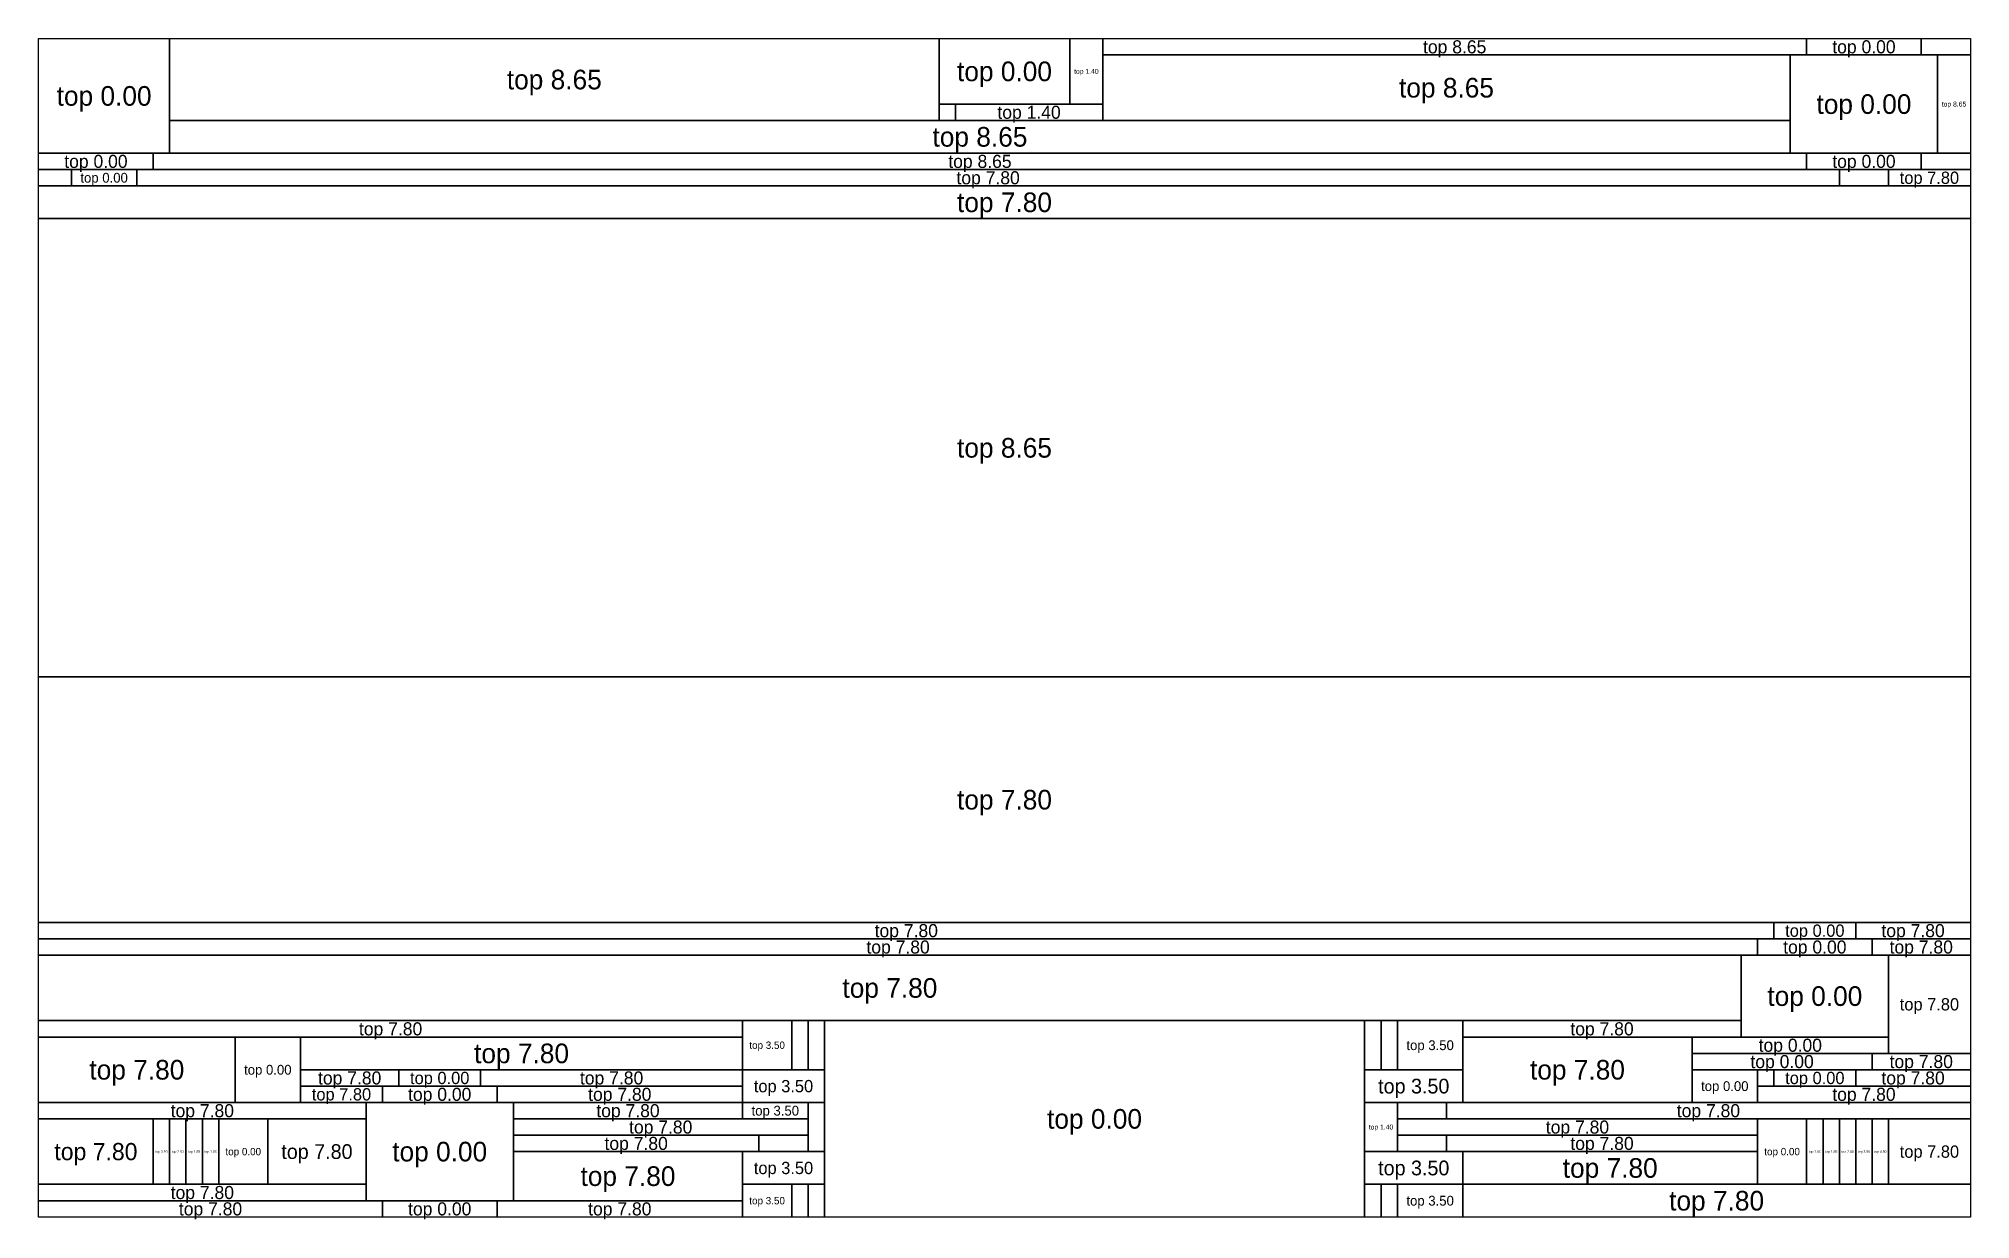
# Model space of a CAD drawing. Header units: millimetres. Extents: x -65 to 53, y -6 to 67.
import ezdxf
from ezdxf.enums import TextEntityAlignment as Align

# ---------------------------------------------------------------- set-up
doc = ezdxf.new("R2010")
doc.units = ezdxf.units.MM

msp = doc.modelspace()

# ---------------------------------------------------------------- linework, layer by layer
for points in [[(-64.775, 66.55), (-56.775, 66.55), (-56.775, 59.55), (-64.775, 59.55)], [(-56.775, 66.55), (-9.775, 66.55), (-9.775, 61.55), (-56.775, 61.55)], [(-9.775, 66.55), (-1.775, 66.55), (-1.775, 62.55), (-9.775, 62.55)], [(-1.775, 66.55), (0.225, 66.55), (0.225, 62.55), (-1.775, 62.55)], [(0.225, 66.55), (43.225, 66.55), (43.225, 65.55), (0.225, 65.55)], [(43.225, 66.55), (50.225, 66.55), (50.225, 65.55), (43.225, 65.55)], [(50.225, 66.55), (53.225, 66.55), (53.225, 65.55), (50.225, 65.55)], [(0.225, 65.55), (42.225, 65.55), (42.225, 61.55), (0.225, 61.55)], [(42.225, 65.55), (51.225, 65.55), (51.225, 59.55), (42.225, 59.55)], [(51.225, 65.55), (53.225, 65.55), (53.225, 59.55), (51.225, 59.55)], [(-9.775, 62.55), (-8.775, 62.55), (-8.775, 61.55), (-9.775, 61.55)], [(-8.775, 62.55), (0.225, 62.55), (0.225, 61.55), (-8.775, 61.55)], [(-56.775, 61.55), (42.225, 61.55), (42.225, 59.55), (-56.775, 59.55)], [(-64.775, 59.55), (-57.775, 59.55), (-57.775, 58.55), (-64.775, 58.55)], [(-57.775, 59.55), (43.225, 59.55), (43.225, 58.55), (-57.775, 58.55)], [(43.225, 59.55), (50.225, 59.55), (50.225, 58.55), (43.225, 58.55)], [(50.225, 59.55), (53.225, 59.55), (53.225, 58.55), (50.225, 58.55)], [(-64.775, 58.55), (-62.775, 58.55), (-62.775, 57.55), (-64.775, 57.55)], [(-62.775, 58.55), (-58.775, 58.55), (-58.775, 57.55), (-62.775, 57.55)], [(-58.775, 58.55), (45.225, 58.55), (45.225, 57.55), (-58.775, 57.55)], [(45.225, 58.55), (48.225, 58.55), (48.225, 57.55), (45.225, 57.55)], [(48.225, 58.55), (53.225, 58.55), (53.225, 57.55), (48.225, 57.55)], [(-64.775, 57.55), (53.225, 57.55), (53.225, 55.55), (-64.775, 55.55)], [(-64.775, 55.55), (53.225, 55.55), (53.225, 27.55), (-64.775, 27.55)], [(-64.775, 27.55), (53.225, 27.55), (53.225, 12.55), (-64.775, 12.55)], [(-64.775, 12.55), (41.225, 12.55), (41.225, 11.55), (-64.775, 11.55)], [(41.225, 12.55), (46.225, 12.55), (46.225, 11.55), (41.225, 11.55)], [(46.225, 12.55), (53.225, 12.55), (53.225, 11.55), (46.225, 11.55)], [(-64.775, 11.55), (40.225, 11.55), (40.225, 10.55), (-64.775, 10.55)], [(40.225, 11.55), (47.225, 11.55), (47.225, 10.55), (40.225, 10.55)], [(47.225, 11.55), (53.225, 11.55), (53.225, 10.55), (47.225, 10.55)], [(-64.775, 10.55), (39.225, 10.55), (39.225, 6.55), (-64.775, 6.55)], [(39.225, 10.55), (48.225, 10.55), (48.225, 5.55), (39.225, 5.55)], [(48.225, 10.55), (53.225, 10.55), (53.225, 4.55), (48.225, 4.55)], [(-64.775, 6.55), (-21.775, 6.55), (-21.775, 5.55), (-64.775, 5.55)], [(-21.775, 6.55), (-18.775, 6.55), (-18.775, 3.55), (-21.775, 3.55)], [(-18.775, 6.55), (-17.775, 6.55), (-17.775, 3.55), (-18.775, 3.55)], [(-17.775, 6.55), (-16.775, 6.55), (-16.775, 3.55), (-17.775, 3.55)], [(-16.775, 6.55), (16.225, 6.55), (16.225, -5.45), (-16.775, -5.45)], [(16.225, 6.55), (17.225, 6.55), (17.225, 3.55), (16.225, 3.55)], [(17.225, 6.55), (18.225, 6.55), (18.225, 3.55), (17.225, 3.55)], [(18.225, 6.55), (22.225, 6.55), (22.225, 3.55), (18.225, 3.55)], [(22.225, 6.55), (39.225, 6.55), (39.225, 5.55), (22.225, 5.55)], [(-64.775, 5.55), (-52.775, 5.55), (-52.775, 1.55), (-64.775, 1.55)], [(-52.775, 5.55), (-48.775, 5.55), (-48.775, 1.55), (-52.775, 1.55)], [(-48.775, 5.55), (-21.775, 5.55), (-21.775, 3.55), (-48.775, 3.55)], [(22.225, 5.55), (36.225, 5.55), (36.225, 1.55), (22.225, 1.55)], [(36.225, 5.55), (48.225, 5.55), (48.225, 4.55), (36.225, 4.55)], [(-48.775, 3.55), (-42.775, 3.55), (-42.775, 2.55), (-48.775, 2.55)], [(-42.775, 3.55), (-37.775, 3.55), (-37.775, 2.55), (-42.775, 2.55)], [(-37.775, 3.55), (-21.775, 3.55), (-21.775, 2.55), (-37.775, 2.55)], [(-21.775, 3.55), (-16.775, 3.55), (-16.775, 1.55), (-21.775, 1.55)], [(16.225, 3.55), (22.225, 3.55), (22.225, 1.55), (16.225, 1.55)], [(36.225, 4.55), (47.225, 4.55), (47.225, 3.55), (36.225, 3.55)], [(36.225, 3.55), (40.225, 3.55), (40.225, 1.55), (36.225, 1.55)], [(40.225, 3.55), (41.225, 3.55), (41.225, 2.55), (40.225, 2.55)], [(41.225, 3.55), (46.225, 3.55), (46.225, 2.55), (41.225, 2.55)], [(46.225, 3.55), (53.225, 3.55), (53.225, 2.55), (46.225, 2.55)], [(47.225, 4.55), (53.225, 4.55), (53.225, 3.55), (47.225, 3.55)], [(-48.775, 2.55), (-43.775, 2.55), (-43.775, 1.55), (-48.775, 1.55)], [(-43.775, 2.55), (-36.775, 2.55), (-36.775, 1.55), (-43.775, 1.55)], [(-36.775, 2.55), (-21.775, 2.55), (-21.775, 1.55), (-36.775, 1.55)], [(40.225, 2.55), (53.225, 2.55), (53.225, 1.55), (40.225, 1.55)], [(-64.775, 1.55), (-44.775, 1.55), (-44.775, 0.55), (-64.775, 0.55)], [(-44.775, 1.55), (-35.775, 1.55), (-35.775, -4.45), (-44.775, -4.45)], [(-35.775, 1.55), (-21.775, 1.55), (-21.775, 0.55), (-35.775, 0.55)], [(-21.775, 1.55), (-17.775, 1.55), (-17.775, 0.55), (-21.775, 0.55)], [(-17.775, 1.55), (-16.775, 1.55), (-16.775, -1.45), (-17.775, -1.45)], [(16.225, 1.55), (18.225, 1.55), (18.225, -1.45), (16.225, -1.45)], [(18.225, 1.55), (21.225, 1.55), (21.225, 0.55), (18.225, 0.55)], [(21.225, 1.55), (53.225, 1.55), (53.225, 0.55), (21.225, 0.55)], [(-64.775, 0.55), (-57.775, 0.55), (-57.775, -3.45), (-64.775, -3.45)], [(-57.775, 0.55), (-56.775, 0.55), (-56.775, -3.45), (-57.775, -3.45)], [(-56.775, 0.55), (-55.775, 0.55), (-55.775, -3.45), (-56.775, -3.45)], [(-55.775, 0.55), (-54.775, 0.55), (-54.775, -3.45), (-55.775, -3.45)], [(-54.775, 0.55), (-53.775, 0.55), (-53.775, -3.45), (-54.775, -3.45)], [(-53.775, 0.55), (-50.775, 0.55), (-50.775, -3.45), (-53.775, -3.45)], [(-50.775, 0.55), (-44.775, 0.55), (-44.775, -3.45), (-50.775, -3.45)], [(-35.775, 0.55), (-17.775, 0.55), (-17.775, -0.45), (-35.775, -0.45)], [(18.225, 0.55), (40.225, 0.55), (40.225, -0.45), (18.225, -0.45)], [(40.225, 0.55), (43.225, 0.55), (43.225, -3.45), (40.225, -3.45)], [(43.225, 0.55), (44.225, 0.55), (44.225, -3.45), (43.225, -3.45)], [(44.225, 0.55), (45.225, 0.55), (45.225, -3.45), (44.225, -3.45)], [(45.225, 0.55), (46.225, 0.55), (46.225, -3.45), (45.225, -3.45)], [(46.225, 0.55), (47.225, 0.55), (47.225, -3.45), (46.225, -3.45)], [(47.225, 0.55), (48.225, 0.55), (48.225, -3.45), (47.225, -3.45)], [(48.225, 0.55), (53.225, 0.55), (53.225, -3.45), (48.225, -3.45)], [(-35.775, -0.45), (-20.775, -0.45), (-20.775, -1.45), (-35.775, -1.45)], [(-20.775, -0.45), (-17.775, -0.45), (-17.775, -1.45), (-20.775, -1.45)], [(18.225, -0.45), (21.225, -0.45), (21.225, -1.45), (18.225, -1.45)], [(21.225, -0.45), (40.225, -0.45), (40.225, -1.45), (21.225, -1.45)], [(-35.775, -1.45), (-21.775, -1.45), (-21.775, -4.45), (-35.775, -4.45)], [(-21.775, -1.45), (-16.775, -1.45), (-16.775, -3.45), (-21.775, -3.45)], [(16.225, -1.45), (22.225, -1.45), (22.225, -3.45), (16.225, -3.45)], [(22.225, -1.45), (40.225, -1.45), (40.225, -3.45), (22.225, -3.45)], [(-64.775, -3.45), (-44.775, -3.45), (-44.775, -4.45), (-64.775, -4.45)], [(-21.775, -3.45), (-18.775, -3.45), (-18.775, -5.45), (-21.775, -5.45)], [(-18.775, -3.45), (-17.775, -3.45), (-17.775, -5.45), (-18.775, -5.45)], [(-17.775, -3.45), (-16.775, -3.45), (-16.775, -5.45), (-17.775, -5.45)], [(16.225, -3.45), (17.225, -3.45), (17.225, -5.45), (16.225, -5.45)], [(17.225, -3.45), (18.225, -3.45), (18.225, -5.45), (17.225, -5.45)], [(18.225, -3.45), (22.225, -3.45), (22.225, -5.45), (18.225, -5.45)], [(22.225, -3.45), (53.225, -3.45), (53.225, -5.45), (22.225, -5.45)], [(-64.775, -4.45), (-43.775, -4.45), (-43.775, -5.45), (-64.775, -5.45)], [(-43.775, -4.45), (-36.775, -4.45), (-36.775, -5.45), (-43.775, -5.45)], [(-36.775, -4.45), (-21.775, -4.45), (-21.775, -5.45), (-36.775, -5.45)]]:
    msp.add_lwpolyline(points, close=True)

# ---------------------------------------------------------------- texts
for s, height, p in [('top 8.65', 0.8, (21.725, 66.05)), ('top 0.00', 0.8, (46.725, 66.05)), ('top 0.00', 1.2, (-5.775, 64.55)), ('top 8.65', 1.2, (-33.275, 64.05)), ('top 1.40', 0.3, (-0.775, 64.55)), ('top 8.65', 1.2, (21.225, 63.55)), ('top 0.00', 1.2, (-60.775, 63.05)), ('top 0.00', 1.2, (46.725, 62.55)), ('top 8.65', 0.3, (52.225, 62.55)), ('top 1.40', 0.8, (-4.275, 62.05)), ('top 8.65', 1.2, (-7.275, 60.55)), ('top 0.00', 0.8, (-61.275, 59.05)), ('top 8.65', 0.8, (-7.275, 59.05)), ('top 0.00', 0.8, (46.725, 59.05)), ('top 0.00', 0.6, (-60.775, 58.05)), ('top 7.80', 0.8, (-6.775, 58.05)), ('top 7.80', 0.75, (50.725, 58.05)), ('top 7.80', 1.2, (-5.775, 56.55)), ('top 8.65', 1.2, (-5.775, 41.55)), ('top 7.80', 1.2, (-5.775, 20.05)), ('top 7.80', 0.8, (-11.775, 12.05)), ('top 0.00', 0.75, (43.725, 12.05)), ('top 7.80', 0.8, (49.725, 12.05)), ('top 7.80', 0.8, (-12.275, 11.05)), ('top 0.00', 0.8, (43.725, 11.05)), ('top 7.80', 0.8, (50.225, 11.05)), ('top 7.80', 1.2, (-12.775, 8.55)), ('top 0.00', 1.2, (43.725, 8.05)), ('top 7.80', 0.75, (50.725, 7.55)), ('top 7.80', 0.8, (-43.275, 6.05)), ('top 7.80', 0.8, (30.725, 6.05)), ('top 7.80', 1.2, (-35.275, 4.55)), ('top 3.50', 0.45, (-20.275, 5.05)), ('top 3.50', 0.6, (20.225, 5.05)), ('top 0.00', 0.8, (42.225, 5.05)), ('top 7.80', 1.2, (-58.775, 3.55)), ('top 0.00', 0.6, (-50.775, 3.55)), ('top 7.80', 1.2, (29.225, 3.55)), ('top 0.00', 0.8, (41.725, 4.05)), ('top 7.80', 0.8, (50.225, 4.05)), ('top 7.80', 0.75, (-46.275, 2.05)), ('top 7.80', 0.8, (-45.775, 3.05)), ('top 0.00', 0.8, (-40.275, 2.05)), ('top 0.00', 0.75, (-40.275, 3.05)), ('top 7.80', 0.8, (-29.775, 3.05)), ('top 7.80', 0.8, (-29.275, 2.05)), ('top 3.50', 0.75, (-19.275, 2.55)), ('top 3.50', 0.9, (19.225, 2.55)), ('top 0.00', 0.6, (38.225, 2.55)), ('top 0.00', 0.75, (43.725, 3.05)), ('top 7.80', 0.8, (46.725, 2.05)), ('top 7.80', 0.8, (49.725, 3.05)), ('top 7.80', 0.8, (-54.775, 1.05)), ('top 7.80', 0.8, (-28.775, 1.05)), ('top 3.50', 0.6, (-19.775, 1.05)), ('top 7.80', 0.8, (37.225, 1.05)), ('top 7.80', 0.8, (-26.775, 0.05)), ('top 0.00', 1.2, (-0.275, 0.55)), ('top 1.40', 0.3, (17.225, 0.05)), ('top 7.80', 0.8, (29.225, 0.05)), ('top 7.80', 1.05, (-61.275, -1.45)), ('top 7.80', 0.9, (-47.775, -1.45)), ('top 0.00', 1.2, (-40.275, -1.45)), ('top 7.80', 0.8, (-28.275, -0.95)), ('top 7.80', 0.8, (30.725, -0.95)), ('top 7.80', 0.75, (50.725, -1.45)), ('top 3.50', 0.15, (-57.275, -1.45)), ('top 2.50', 0.15, (-56.275, -1.45)), ('top 1.85', 0.15, (-55.275, -1.45)), ('top 1.00', 0.15, (-54.275, -1.45)), ('top 0.00', 0.45, (-52.275, -1.45)), ('top 7.80', 1.2, (-28.775, -2.95)), ('top 3.50', 0.75, (-19.275, -2.45)), ('top 3.50', 0.9, (19.225, -2.45)), ('top 7.80', 1.2, (31.225, -2.45)), ('top 0.00', 0.45, (41.725, -1.45)), ('top 1.00', 0.15, (43.725, -1.45)), ('top 1.85', 0.15, (44.725, -1.45)), ('top 2.50', 0.15, (45.725, -1.45)), ('top 3.50', 0.15, (46.725, -1.45)), ('top 4.50', 0.15, (47.725, -1.45)), ('top 7.80', 0.8, (-54.775, -3.95)), ('top 7.80', 0.8, (-54.275, -4.95)), ('top 0.00', 0.8, (-40.275, -4.95)), ('top 7.80', 0.8, (-29.275, -4.95)), ('top 3.50', 0.45, (-20.275, -4.45)), ('top 3.50', 0.6, (20.225, -4.45)), ('top 7.80', 1.2, (37.725, -4.45))]:
    msp.add_text(s, height=height).set_placement(p, align=Align.MIDDLE_CENTER)

doc.saveas('drawing.dxf')
